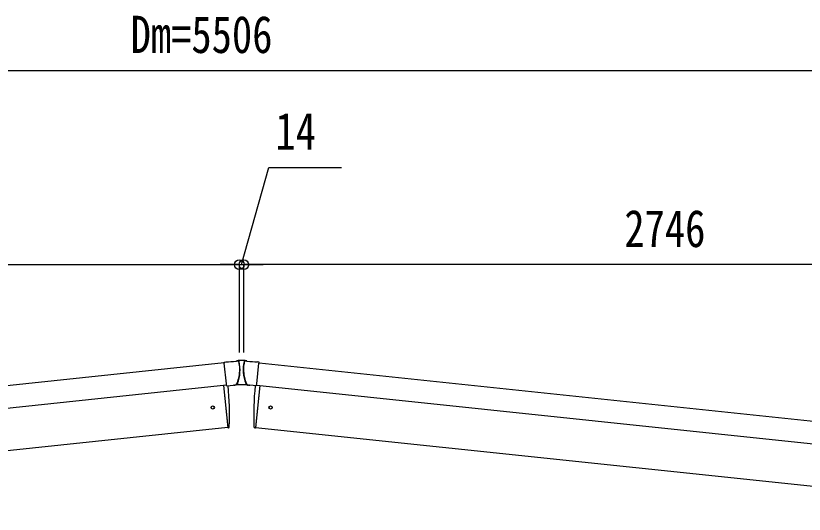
# Model space of a CAD drawing. Units: millimetres, scale not verified. Extents: x -14718 to 14718, y -10397 to 10401.
# Drawn here: x -9293 to -6847, y -2632 to -1086 of the extents above; entities that cross this region are included whole.
import ezdxf
from ezdxf.enums import TextEntityAlignment as Align

# ---------------------------------------------------------------- set-up
doc = ezdxf.new("R2010")
doc.units = ezdxf.units.MM
doc.header["$LTSCALE"] = 50
for name, color, linetype in [('0-4_YKK_13', 4, 'Continuous'), ('0-5_YKK_A1', 4, 'Continuous'), ('0-6_YKK_D', 6, 'Continuous')]:
    doc.layers.add(name, color=color, linetype=linetype)
doc.styles.add('ＭＳ ゴシック', font='')
doc.styles.get('ＭＳ ゴシック').set_extended_font_data('MS Gothic')

msp = doc.modelspace()

# ---------------------------------------------------------------- linework, layer by layer
at = {"layer": '0-4_YKK_13'}
for p, q in [((-8645.99, -2161.61), (-8646.01, -2161.38)), ((-8645.99, -2161.61), (-8645.8, -2163.36)), ((-8639.06, -2227.53), (-8645.8, -2163.36)), ((-8608.23, -2156.49), (-8607.66, -2155.81)), ((-8607.66, -2155.81), (-8603.46, -2155.48)), ((-8606.99, -2155.99), (-8606.99, -2156.24)), ((-8606.99, -2156.65), (-8606.99, -2156.24)), ((-8606.49, -2156.63), (-8606.99, -2156.65)), ((-8602.47, -2154.99), (-8606.55, -2155.49)), ((-8602.47, -2156.49), (-8606.49, -2156.63)), ((-8577.43, -2155.49), (-8581.51, -2154.99)), ((-8577.49, -2156.63), (-8581.51, -2156.49)), ((-8576.32, -2155.81), (-8580.53, -2155.48)), ((-8576.99, -2156.65), (-8577.49, -2156.63)), ((-8576.99, -2156.65), (-8576.99, -2155.99)), ((-8575.75, -2156.49), (-8576.32, -2155.81)), ((-8575.75, -2156.49), (-8576.32, -2155.81)), ((-8544.93, -2227.53), (-8538.18, -2163.36)), ((-8538, -2161.61), (-8538.18, -2163.36)), ((-8538, -2161.61), (-8537.97, -2161.38)), ((-8648.56, -2232.79), (-8634.81, -2363.57)), ((-8615, -2231.32), (-8614.94, -2231.37)), ((-8614.94, -2231.37), (-8613.34, -2231.3)), ((-8611.6, -2231.12), (-8613.34, -2231.3)), ((-8572.39, -2231.12), (-8570.65, -2231.3)), ((-8572.39, -2231.12), (-8570.65, -2231.3)), ((-8569.05, -2231.37), (-8570.65, -2231.3)), ((-8569.05, -2231.37), (-8570.65, -2231.3)), ((-8568.98, -2231.32), (-8569.05, -2231.37)), ((-8568.98, -2231.32), (-8569.05, -2231.37)), ((-8535.43, -2232.79), (-8549.17, -2363.57)), ((-8633.89, -2363.44), (-8634.81, -2363.57)), ((-8633.89, -2363.44), (-8632.76, -2363.29)), ((-8550.1, -2363.44), (-8551.22, -2363.29)), ((-8550.1, -2363.44), (-8549.17, -2363.57))]:
    msp.add_line(p, q, dxfattribs=at)
for points in [[(-8646.01, -2161.38), (-8646.17, -2159.88), (-8641.18, -2159.49)], [(-8606.22, -2225.58), (-8604.24, -2220.4), (-8602.51, -2215.1), (-8601.04, -2209.71), (-8599.8, -2204.08), (-8598.84, -2198.38), (-8598.16, -2192.62), (-8597.78, -2186.66), (-8597.7, -2180.68), (-8597.94, -2174.7), (-8598.44, -2169.17), (-8599.21, -2163.67), (-8600.24, -2158.23)], [(-8603.46, -2155.48), (-8603.07, -2155.47), (-8602.69, -2155.5), (-8602.32, -2155.57), (-8601.95, -2155.69), (-8601.61, -2155.84), (-8601.27, -2156.03), (-8600.97, -2156.26), (-8600.69, -2156.52), (-8600.43, -2156.8), (-8600.21, -2157.12), (-8600.03, -2157.45), (-8599.89, -2157.8), (-8599.78, -2158.17)], [(-8603.46, -2155.48), (-8603.07, -2155.47), (-8602.69, -2155.5), (-8602.32, -2155.57), (-8601.95, -2155.69), (-8601.61, -2155.84), (-8601.27, -2156.03), (-8600.97, -2156.26), (-8600.69, -2156.52), (-8600.43, -2156.8), (-8600.21, -2157.12), (-8600.03, -2157.45), (-8599.89, -2157.8), (-8599.78, -2158.17)], [(-8600.24, -2158.23), (-8600.52, -2157.54), (-8601.01, -2156.98), (-8601.3, -2156.78), (-8601.66, -2156.62), (-8602.38, -2156.49)], [(-8583.74, -2158.23), (-8584.67, -2163.08), (-8585.4, -2167.99), (-8585.91, -2172.92), (-8586.23, -2178.67), (-8586.27, -2184.43), (-8586.17, -2187.46), (-8585.61, -2194.68), (-8585.03, -2199.16), (-8584.28, -2203.61), (-8583.35, -2208.01), (-8582.21, -2212.5), (-8580.9, -2216.93), (-8579.41, -2221.3), (-8577.76, -2225.58)], [(-8580.53, -2155.48), (-8580.91, -2155.47), (-8581.29, -2155.5), (-8581.67, -2155.57), (-8582.03, -2155.69), (-8582.38, -2155.84), (-8582.71, -2156.03), (-8583.02, -2156.26), (-8583.3, -2156.52), (-8583.55, -2156.8), (-8583.77, -2157.12), (-8583.95, -2157.45), (-8584.1, -2157.8), (-8584.21, -2158.17)], [(-8581.51, -2156.49), (-8582.24, -2156.59), (-8582.89, -2156.92), (-8583.17, -2157.16), (-8583.4, -2157.45), (-8583.71, -2158.12)], [(-8537.97, -2161.38), (-8537.82, -2159.88), (-8542.8, -2159.49)], [(-8638.56, -2232.25), (-8638.57, -2232.17), (-8639.06, -2227.53)], [(-8638.56, -2232.25), (-8638.4, -2233.75), (-8617.36, -2231.54)], [(-8615, -2231.32), (-8615, -2231.32), (-8615.01, -2231.31), (-8615.01, -2231.31), (-8615.01, -2231.31), (-8615.01, -2231.31), (-8615.01, -2231.31), (-8615.02, -2231.3), (-8615.02, -2231.3), (-8615.02, -2231.3), (-8615.02, -2231.3), (-8615.02, -2231.3), (-8615.03, -2231.29), (-8615.03, -2231.29), (-8615.03, -2231.29), (-8615.03, -2231.29), (-8615.03, -2231.28), (-8617.36, -2231.54)], [(-8604.57, -2225.74), (-8604.86, -2226.4), (-8605.2, -2227.02), (-8605.59, -2227.62), (-8606.03, -2228.19), (-8606.52, -2228.71), (-8607.04, -2229.19), (-8607.61, -2229.62), (-8608.21, -2230.01), (-8608.85, -2230.35), (-8609.51, -2230.62), (-8610.18, -2230.84), (-8610.88, -2231.01), (-8611.6, -2231.12)], [(-8604.57, -2225.74), (-8604.86, -2226.4), (-8605.2, -2227.02), (-8605.59, -2227.62), (-8606.03, -2228.19), (-8606.52, -2228.71), (-8607.04, -2229.19), (-8607.61, -2229.62), (-8608.21, -2230.01), (-8608.85, -2230.35), (-8609.51, -2230.62), (-8610.18, -2230.84), (-8610.88, -2231.01), (-8611.6, -2231.12)], [(-8609.55, -2229.65), (-8609.68, -2229.77), (-8609.75, -2229.92), (-8609.78, -2230.08), (-8609.74, -2230.25), (-8609.66, -2230.39), (-8609.53, -2230.5), (-8609.37, -2230.56), (-8609.24, -2230.57)], [(-8609.64, -2230.18), (-8609.67, -2230), (-8609.64, -2229.83), (-8609.55, -2229.67), (-8609.44, -2229.58)], [(-8609.18, -2230.52), (-8609.31, -2230.51), (-8609.41, -2230.46), (-8609.48, -2230.42), (-8609.57, -2230.31), (-8609.64, -2230.18)], [(-8609.44, -2229.58), (-8609.54, -2229.64), (-8609.55, -2229.65)], [(-8609.24, -2229.43), (-8608.62, -2228.94), (-8608.12, -2228.47), (-8607.16, -2227.3), (-8606.65, -2226.47), (-8606.22, -2225.58)], [(-8579.42, -2225.74), (-8579.13, -2226.4), (-8578.79, -2227.02), (-8578.4, -2227.62), (-8577.96, -2228.19), (-8577.47, -2228.71), (-8576.94, -2229.19), (-8576.38, -2229.62), (-8575.77, -2230.01), (-8575.14, -2230.35), (-8574.48, -2230.62), (-8573.8, -2230.84), (-8573.1, -2231.01), (-8572.39, -2231.12)], [(-8579.42, -2225.74), (-8579.13, -2226.4), (-8578.79, -2227.02), (-8578.4, -2227.62), (-8577.96, -2228.19), (-8577.47, -2228.71), (-8576.94, -2229.19), (-8576.38, -2229.62), (-8575.77, -2230.01), (-8575.14, -2230.35), (-8574.48, -2230.62), (-8573.8, -2230.84), (-8573.1, -2231.01), (-8572.39, -2231.12)], [(-8577.76, -2225.58), (-8577.07, -2226.92), (-8576.14, -2228.16), (-8575.55, -2228.76), (-8575.04, -2229.2)], [(-8574.34, -2230.18), (-8574.41, -2230.31), (-8574.51, -2230.42), (-8574.57, -2230.46), (-8574.67, -2230.51), (-8574.8, -2230.52)], [(-8574.74, -2230.57), (-8574.57, -2230.55), (-8574.42, -2230.48), (-8574.3, -2230.36), (-8574.23, -2230.21), (-8574.21, -2230.05), (-8574.24, -2229.88), (-8574.33, -2229.74), (-8574.43, -2229.65)], [(-8574.43, -2229.65), (-8574.44, -2229.64), (-8574.54, -2229.58)], [(-8574.54, -2229.58), (-8574.41, -2229.7), (-8574.33, -2229.86), (-8574.31, -2230.04), (-8574.34, -2230.18)], [(-8568.98, -2231.32), (-8568.98, -2231.32), (-8568.98, -2231.31), (-8568.98, -2231.31), (-8568.98, -2231.31), (-8568.97, -2231.31), (-8568.97, -2231.31), (-8568.97, -2231.3), (-8568.97, -2231.3), (-8568.97, -2231.3), (-8568.96, -2231.3), (-8568.96, -2231.3), (-8568.96, -2231.29), (-8568.96, -2231.29), (-8568.96, -2231.29), (-8568.95, -2231.29), (-8568.95, -2231.28), (-8566.62, -2231.54)], [(-8568.98, -2231.32), (-8568.98, -2231.32), (-8568.98, -2231.31), (-8568.98, -2231.31), (-8568.98, -2231.31), (-8568.97, -2231.31), (-8568.97, -2231.31), (-8568.97, -2231.3), (-8568.97, -2231.3), (-8568.97, -2231.3), (-8568.96, -2231.3), (-8568.96, -2231.3), (-8568.96, -2231.29), (-8568.96, -2231.29), (-8568.96, -2231.29), (-8568.95, -2231.29), (-8568.95, -2231.28)], [(-8545.42, -2232.25), (-8545.58, -2233.75), (-8566.62, -2231.54)], [(-8545.42, -2232.25), (-8545.42, -2232.17), (-8544.93, -2227.53)]]:
    msp.add_lwpolyline(points, dxfattribs=at)
for centre in [(-8681.65, -2300.63), (-8502.33, -2300.63)]:
    msp.add_circle(centre, 5, dxfattribs=at)
for centre, radius, start, end in [((-8606.49, -2155.99), 0.5, 97, 180), ((-8711.99, -2184.17), 115.18, 338.84389, 13.04406), ((-8711.99, -2184.17), 115.18, 338.84389, 13.04406), ((-8591.99, -2240.35), 86, 83, 97), ((-8472, -2184.17), 115.18, 166.95594, 201.15611), ((-8577.49, -2155.99), 0.5, 0, 83), ((-9529.42, -2323.37), 900, 357.63919, 5.74468), ((-8591.99, -2471.45), 241.5, 85.90384, 94.09616), ((-7654.57, -2323.37), 900, 174.25532, 182.36081), ((-8633.18, -2360.31), 3, 278, 357.63919), ((-8550.81, -2360.31), 3, 182.36081, 262)]:
    msp.add_arc(centre, radius, start, end, dxfattribs=at)
for centre, major_axis, start_param, end_param in [((-8641.87, -2152.98), (-106.71, -8.39), 1.5724028, 1.8729798), ((-8610.22, -2156.64), (-1.99, -0.16), 1.8729798, 3.0821126), ((-8573.76, -2156.64), (1.99, -0.16), 3.2010727, 4.4102055), ((-8573.76, -2156.64), (1.99, -0.16), 3.2010727, 4.4102055), ((-8542.12, -2152.98), (106.71, -8.39), 4.4102055, 4.7107825)]:
    msp.add_ellipse(centre, major_axis=major_axis, ratio=0.061121, start_param=start_param, end_param=end_param, dxfattribs=at)
at = {"layer": '0-5_YKK_A1'}
for p, q in [((-8645.93, -2162.13), (-11284.43, -2439.45)), ((-8538.05, -2162.13), (-5899.55, -2439.45)), ((-8638.61, -2231.75), (-11277.12, -2509.07)), ((-8648.56, -2232.79), (-8634.87, -2363.08)), ((-8535.43, -2232.79), (-8549.12, -2363.08)), ((-8545.37, -2231.75), (-5906.87, -2509.07)), ((-8634.87, -2363.08), (-11189.68, -2631.6)), ((-8549.12, -2363.08), (-5994.3, -2631.6))]:
    msp.add_line(p, q, dxfattribs=at)
at = {"layer": '0-6_YKK_D'}
for p, q in [((-11170.18, -1255.95), (-6013.8, -1255.95)), ((-11345.18, -1857.66), (-8598.99, -1857.66)), ((-8598.99, -1857.66), (-8658.49, -1857.66)), ((-8598.99, -2105.92), (-8598.99, -1856.66)), ((-8598.99, -2130.46), (-8598.99, -1856.66)), ((-8598.99, -1857.66), (-8584.99, -1857.66)), ((-8598.99, -1857.66), (-8584.99, -1857.66)), ((-8584.99, -2105.92), (-8584.99, -1856.66)), ((-8584.99, -2130.46), (-8584.99, -1856.66)), ((-5838.8, -1857.66), (-8584.99, -1857.66)), ((-8584.99, -1857.66), (-8525.49, -1857.66))]:
    msp.add_line(p, q, dxfattribs=at)
msp.add_lwpolyline([(-8591.99, -1857.66), (-8507.27, -1555.95), (-8282.47, -1555.95)], dxfattribs=at)
for centre in [(-8598.99, -1857.66), (-8584.99, -1857.66)]:
    msp.add_circle(centre, 14.88, dxfattribs=at)

# ---------------------------------------------------------------- texts
at = {"layer": '0-6_YKK_D', "style": 'ＭＳ ゴシック', "width": 0.8}
for s, p in [('Dm=5506', (-8936.39, -1235.95)), ('14', (-8487.27, -1535.95)), ('2746', (-7405.1, -1837.66))]:
    msp.add_text(s, height=115.5, dxfattribs=at).set_placement(p, align=Align.BOTTOM_LEFT)

doc.saveas('drawing.dxf')
